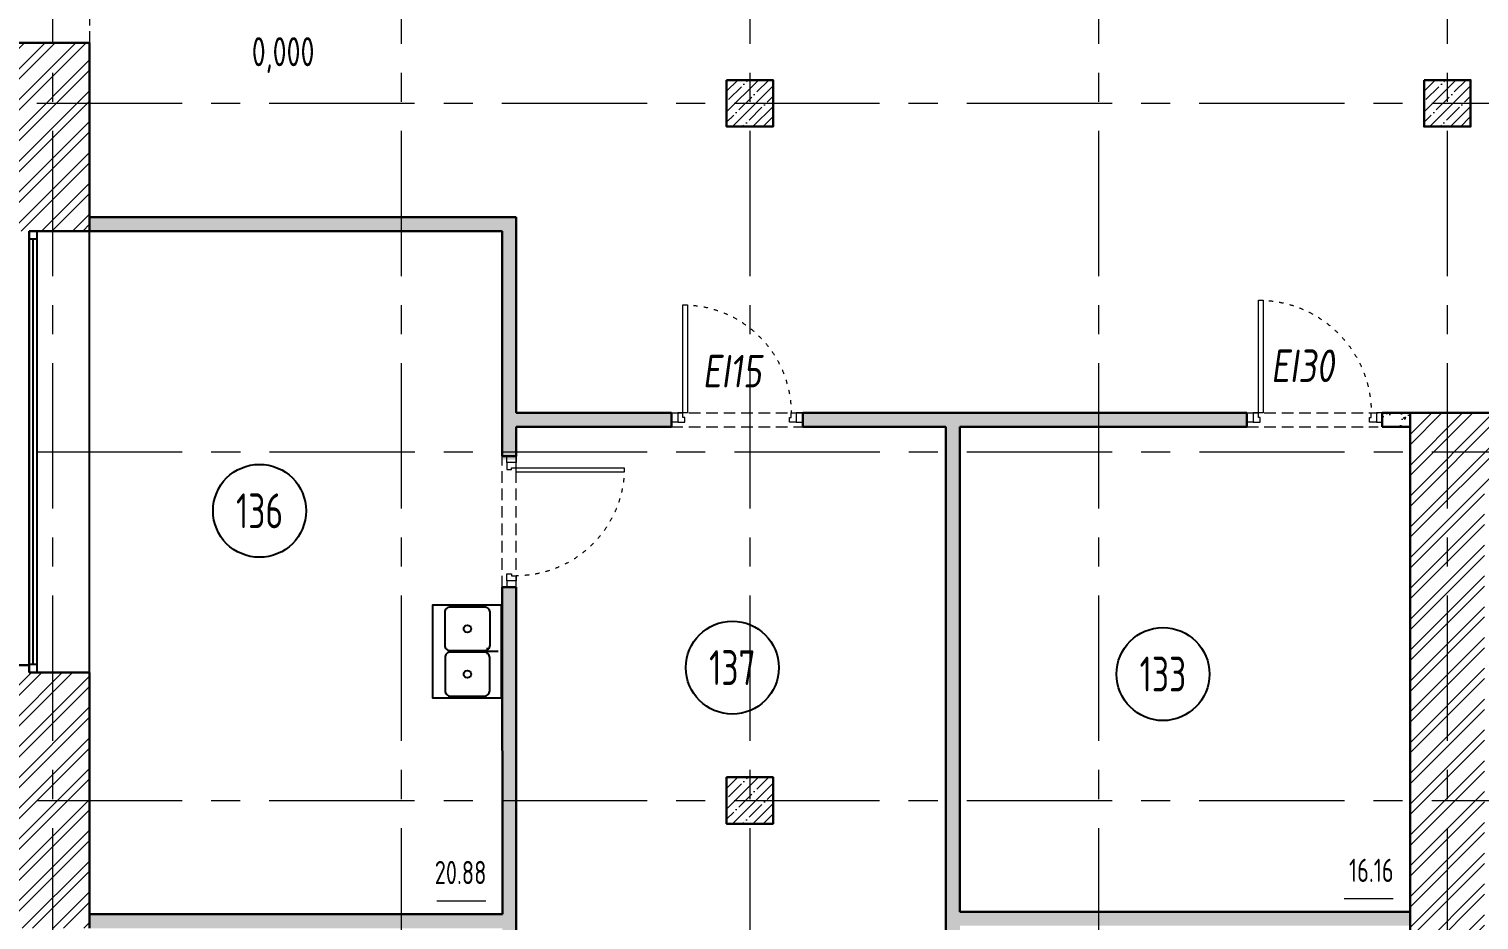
# Model space of a CAD drawing. Header units: millimetres. Extents: x -265044 to 366616, y 0 to 292181.
# Drawn here: x -212435 to -199961, y 87572 to 95240 of the extents above; entities that cross this region are included whole.
import ezdxf
from ezdxf import colors
from ezdxf.entities.mleader import LeaderData, LeaderLine
from ezdxf.enums import TextEntityAlignment as Align
from ezdxf.math import Vec2, Vec3

# ---------------------------------------------------------------- set-up
doc = ezdxf.new("R2010")
doc.units = ezdxf.units.MM
doc.header["$MEASUREMENT"] = 0
for name, pattern in [('ACAD_ISO03W100', [30, 12, -18]), ('ADSK_Штриховая_ш2 п1', [3, 2, -1]), ('CENTER', [2, 1.25, -0.25, 0.25, -0.25])]:
    doc.linetypes.add(name, pattern=pattern)
doc.layers.get('0').update_dxf_attribs({"color": 250, "lineweight": 9})
for name, color, linetype, lineweight in [('АР_Двери', 5, 'Continuous', 18), ('АР_Колонны', 5, 'Continuous', 30), ('АР_Колонны Штрих', 250, 'Continuous', 5), ('АР_Маркер экспликации', 239, 'Continuous', 13), ('АР_Номер помещения', 1, 'Continuous', 25), ('АР_Оси', 193, 'Continuous', 9), ('АР_Отметки', 250, 'Continuous', 15), ('АР_Перегородки газоблок', 165, 'Continuous', 30), ('АР_Перегородки газоблок_Штрих', 165, 'Continuous', 5), ('АР_Помещения_площадь', 19, 'Continuous', 9), ('АР_Сущ Несущая стена', 202, 'Continuous', 30), ('АР_тонкая линия', 250, 'Continuous', 0), ('АР_Штриховка кирпич', 250, 'Continuous', 9)]:
    doc.layers.add(name, color=color, linetype=linetype, lineweight=lineweight)
for name, color, linetype in [('АР_новое окно', 160, 'Continuous'), ('ТХ-Вода (ВК)', 170, 'Continuous'), ('ТХ_ВК_оборуд.ТХ', 250, 'Continuous')]:
    doc.layers.add(name, color=color, linetype=linetype)
doc.layers.add('АР_ПБ_Двери', color=7, linetype='Continuous', lineweight=15, true_color=0xdb0000)
doc.styles.add('ISOCPEUR', font='isocpeur.ttf', dxfattribs={"width": 0.7})
doc.styles.get("Standard").update_dxf_attribs({"font": 'isocpeur.ttf'})
doc.styles.add('Архитект', font='isocpeur.ttf', dxfattribs={"width": 0.8, "oblique": 8})
pattern_1 = [(50, (0, 0), (215.17805, -18.82564), [22.5, -247.5]), (355, (0, 0), (-41.6254, 225.65764), [18, -198]), (100.45144, (17.93, -1.57), (173.55265, 206.832), [19.12206, -210.34263]), (46.1842, (0, 60), (320.1724, -49.65578), [33.75, -371.25]), (96.63564, (26.68, 55.86), (280.3986, 292.2356), [28.6831, -315.51413]), (351.18416, (0, 60), (280.3986, 292.2356), [27, -297]), (21, (30, 45), (179.07212, -120.78567), [22.5, -247.5]), (326, (30, 45), (72.9946, 217.54501), [18, -198]), (71.45144, (44.92, 34.93), (252.06671, 96.75935), [19.12206, -210.34263]), (37.5, (0, 0), (3.647957, 99.868156), [0, -195.6, 0, -201, 0, -198.75]), (7.5, (0, 0), (78.92086, 118.323514), [0, -114.6, 0, -191.1, 0, -75.75]), (327.5, (-66.9, 0), (160.14673, -6.766462), [0, -75, 0, -234, 0, -310.5]), (317.5, (-96.9, 0), (174.95585, 30.031495), [0, -97.5, 0, -155.4, 0, -220.5])]
pattern_2 = [(45, (-1163480.52, 164822.8), (-132.58252, 132.58252), []), (45, (-1163392.13, 164822.8), (-132.58252, 132.58252), [])]

# ---------------------------------------------------------------- blocks, each defined once
blk = doc.blocks.new('*U1037')
at = {"color": 8}
blk.add_lwpolyline([(-100, 80), (-100, 1010), (-140, 1010), (-140, 80)], close=True, dxfattribs=at)
for points in [[(-1130, 0), (-1130, 80), (-1075, 80), (-1075, 0), (-1130, 0)], [(-1075, 80), (-1075, 0), (-1015, 0), (-1015, 40), (-1030, 40), (-1030, 80), (-1075, 80)], [(-55, 80), (-55, 0), (-115, 0), (-115, 40), (-100, 40), (-100, 80), (-55, 80)], [(0, 0), (0, 80), (-55, 80), (-55, 0), (0, 0)]]:
    blk.add_lwpolyline(points, dxfattribs=at)
at = {"color": 8, "linetype": 'ACAD_ISO03W100', "ltscale": 3}
blk.add_arc((-100, 80), 930, 90, 180, dxfattribs=at)
blk = doc.blocks.new('*U1040')
at = {"color": 8}
blk.add_lwpolyline([(-100, 80), (-100, 1050), (-140, 1050), (-140, 80)], close=True, dxfattribs=at)
for points in [[(-1170, 0), (-1170, 80), (-1115, 80), (-1115, 0), (-1170, 0)], [(-1115, 80), (-1115, 0), (-1055, 0), (-1055, 40), (-1070, 40), (-1070, 80), (-1115, 80)], [(-55, 80), (-55, 0), (-115, 0), (-115, 40), (-100, 40), (-100, 80), (-55, 80)], [(0, 0), (0, 80), (-55, 80), (-55, 0), (0, 0)]]:
    blk.add_lwpolyline(points, dxfattribs=at)
at = {"color": 8, "linetype": 'ACAD_ISO03W100', "ltscale": 3}
blk.add_arc((-100, 80), 970, 90, 180, dxfattribs=at)
blk = doc.blocks.new('*U161')
at = {"layer": 'АР_новое окно', "color": 8, "lineweight": 20}
for p, q in [((0, 3800), (-70, 3800)), ((0, 0), (-70, 0))]:
    blk.add_line(p, q, dxfattribs=at)
at = {"layer": 'АР_новое окно', "color": 8}
for p, q in [((-70, 3800), (-70, 0)), ((-70, 0), (-70, 3800)), ((0, 3800), (0, 0)), ((0, 3730), (-70, 3730)), ((-35, 3730), (-35, 70)), ((0, 70), (-70, 70))]:
    blk.add_line(p, q, dxfattribs=at)
blk = doc.blocks.new('*U68')
at = {"layer": 'АР_Номер помещения', "color": 8}
blk.add_circle((-13711, 2711), 400, dxfattribs=at)
at = {"layer": 'АР_Помещения_площадь', "color": 8}
blk.add_line((-11764, -648), (-12187, -648), dxfattribs=at)
at = {"color": 8, "style": 'ISOCPEUR', "width": 0.7, "flags": 1}
blk.add_attdef('КАТЕГОРИЯ', (-499, -2092), '', height=250, dxfattribs=at)
at = {"layer": 'АР_Номер помещения', "color": 8, "style": 'ISOCPEUR', "width": 0.7}
blk.add_attdef('НОМЕР_ПОМЕЩЕНИЯ', text='', height=300, dxfattribs=at).set_placement((-13711, 2711), align=Align.MIDDLE_CENTER)
at = {"layer": 'АР_Помещения_площадь', "color": 8, "lineweight": 30, "width": 0.7, "flags": 104}
blk.add_attdef('ИМЯ_ПОМЕЩЕНИЯ', text='', height=100, dxfattribs=at).set_placement((158, 1217), align=Align.MIDDLE_CENTER)
at = {"layer": 'АР_Помещения_площадь', "color": 8, "style": 'ISOCPEUR', "width": 0.7}
blk.add_attdef('ПЛОЩАДЬ_ПОМЕЩЕНИЯ', text='', height=200, dxfattribs=at).set_placement((-11760, -402), align=Align.MIDDLE_RIGHT)
blk = doc.blocks.new('*U69')
at = {"layer": 'АР_Номер помещения', "color": 8}
blk.add_circle((-16128, 3137), 400, dxfattribs=at)
at = {"layer": 'АР_Помещения_площадь', "color": 8}
blk.add_line((-15567, -841), (-15989, -841), dxfattribs=at)
at = {"color": 8, "style": 'ISOCPEUR', "width": 0.7, "flags": 1}
blk.add_attdef('КАТЕГОРИЯ', (-499, -2092), '', height=250, dxfattribs=at)
at = {"layer": 'АР_Номер помещения', "color": 8, "style": 'ISOCPEUR', "width": 0.7}
blk.add_attdef('НОМЕР_ПОМЕЩЕНИЯ', text='', height=300, dxfattribs=at).set_placement((-16128, 3137), align=Align.MIDDLE_CENTER)
at = {"layer": 'АР_Помещения_площадь', "color": 8, "lineweight": 30, "width": 0.7, "flags": 104}
blk.add_attdef('ИМЯ_ПОМЕЩЕНИЯ', text='', height=100, dxfattribs=at).set_placement((158, 1217), align=Align.MIDDLE_CENTER)
at = {"layer": 'АР_Помещения_площадь', "color": 8, "style": 'ISOCPEUR', "width": 0.7}
blk.add_attdef('ПЛОЩАДЬ_ПОМЕЩЕНИЯ', text='', height=200, dxfattribs=at).set_placement((-15562, -595), align=Align.MIDDLE_RIGHT)
blk = doc.blocks.new('*U71')
at = {"layer": 'АР_Номер помещения', "color": 8}
blk.add_circle((-20965, 2209), 400, dxfattribs=at)
at = {"layer": 'АР_Помещения_площадь', "color": 8}
blk.add_line((-18985, 274), (-19407, 274), dxfattribs=at)
at = {"color": 8, "style": 'ISOCPEUR', "width": 0.7, "flags": 1}
blk.add_attdef('КАТЕГОРИЯ', (-499, -2092), '', height=250, dxfattribs=at)
at = {"layer": 'АР_Номер помещения', "color": 8, "style": 'ISOCPEUR', "width": 0.7}
blk.add_attdef('НОМЕР_ПОМЕЩЕНИЯ', text='', height=300, dxfattribs=at).set_placement((-20965, 2209), align=Align.MIDDLE_CENTER)
at = {"layer": 'АР_Помещения_площадь', "color": 8, "lineweight": 30, "width": 0.7, "flags": 104}
blk.add_attdef('ИМЯ_ПОМЕЩЕНИЯ', text='', height=100, dxfattribs=at).set_placement((158, 1217), align=Align.MIDDLE_CENTER)
at = {"layer": 'АР_Помещения_площадь', "color": 8, "style": 'ISOCPEUR', "width": 0.7}
blk.add_attdef('ПЛОЩАДЬ_ПОМЕЩЕНИЯ', text='', height=200, dxfattribs=at).set_placement((-18980, 520), align=Align.MIDDLE_RIGHT)
blk = doc.blocks.new('_DotSmall')
at = {"color": 8, "linetype": 'ByBlock', "const_width": 0.5}
blk.add_lwpolyline([(-0.0625, 0, 1), (0.0625, 0, 1)], format="xyb", close=True, dxfattribs=at)
blk = doc.blocks.new('Мойка двухсекционная 800')
at = {"layer": 'ТХ-Вода (ВК)', "color": 8}
for p, q in [((129, 161), (928, 161)), ((528, 135), (528, 0)), ((552, 44), (498, 44))]:
    blk.add_line(p, q, dxfattribs=at)
blk.add_lwpolyline([(928, 171), (129, 171), (129, -429), (928, -429)], close=True, dxfattribs=at)
for points in [[(476, -321), (191, -321, -0.414214), (144, -274), (144, 15, -0.414214), (191, 63), (476, 63, -0.414214), (523, 15), (523, -274, -0.414214)], [(581, -321), (866, -321, 0.414214), (913, -274), (913, 15, 0.414214), (866, 63), (581, 63, 0.414214), (533, 15), (533, -274, 0.414214)]]:
    blk.add_lwpolyline(points, format="xyb", close=True, dxfattribs=at)
for centre in [(333, -129), (723, -129)]:
    blk.add_circle(centre, 31.9, dxfattribs=at)

msp = doc.modelspace()

# ---------------------------------------------------------------- hatches: boundary and pattern name
at = {"layer": 'АР_Колонны Штрих', "ltscale": 100}
h = msp.add_hatch(dxfattribs=at)
h.set_pattern_fill('ANSI35', color=8, scale=500)
h.set_pattern_definition([(45, (-1163486.01, 134672.16), (-88.388348, 88.388348), []), (45, (-1163397.63, 134672.16), (-88.388348, 88.388348), [156.25, -31.25, 0, -31.25])])
h.paths.add_polyline_path([(-206033.9, 94800.7), (-206433.9, 94800.7), (-206433.9, 94400.7), (-206033.9, 94400.7)])
h = msp.add_hatch(dxfattribs=at)
h.set_pattern_fill('ANSI35', color=8, scale=500)
h.set_pattern_definition([(45, (-1157486.01, 134672.16), (-88.388348, 88.388348), []), (45, (-1157397.63, 134672.16), (-88.388348, 88.388348), [156.25, -31.25, 0, -31.25])])
h.paths.add_polyline_path([(-200033.9, 94800.7), (-200433.9, 94800.7), (-200433.9, 94400.7), (-200033.9, 94400.7)])
h = msp.add_hatch(dxfattribs=at)
h.set_pattern_fill('ANSI35', color=8, scale=500)
h.set_pattern_definition([(45, (-1163486.01, 128672.16), (-88.388348, 88.388348), []), (45, (-1163397.63, 128672.16), (-88.388348, 88.388348), [156.25, -31.25, 0, -31.25])])
h.paths.add_polyline_path([(-206033.9, 88800.7), (-206433.9, 88800.7), (-206433.9, 88400.7), (-206033.9, 88400.7)])
at = {"layer": 'АР_Перегородки газоблок_Штрих', "ltscale": 100}
h = msp.add_hatch(dxfattribs=at)
h.set_pattern_fill('AR-CONC', color=8, scale=30)
h.set_pattern_definition(pattern_1)
h.paths.add_polyline_path([(-208243.8, 93620.7), (-211915, 93620.7), (-211915, 93500.7), (-208363.8, 93500.7), (-208363.8, 91534.9), (-208243.7, 91534.9), (-208243.7, 91815.7), (-206908.8, 91815.7), (-206908.8, 91935.7), (-208243.7, 91935.7)])
h = msp.add_hatch(dxfattribs=at)
h.set_pattern_fill('AR-CONC', color=8, scale=30)
h.set_pattern_definition(pattern_1)
h.paths.add_polyline_path([(-204426.4, 91815.7), (-201957.5, 91815.7), (-201957.5, 91935.7), (-205778.8, 91935.7), (-205778.8, 91815.7), (-204546.4, 91815.7), (-204546.4, 86840.6), (-204426.4, 86840.6), (-204426.4, 87522.7), (-200554.9, 87522.7), (-200554, 87523.6), (-200554, 87642.7), (-204426.4, 87642.7)])
h = msp.add_hatch(dxfattribs=at)
h.set_pattern_fill('AR-CONC', color=8, scale=30)
h.set_pattern_definition(pattern_1)
h.paths.add_polyline_path([(-200554, 91935.7), (-200792.5, 91935.7), (-200792.5, 91815.7), (-200554, 91815.7)])
h = msp.add_hatch(dxfattribs=at)
h.set_pattern_fill('AR-CONC', color=8, scale=30)
h.set_pattern_definition(pattern_1)
h.paths.add_polyline_path([(-208243.8, 90434.9), (-208363.8, 90434.9), (-208362.9, 87620.7), (-211914, 87620.7), (-211914, 87500.7), (-208364.4, 87500.7), (-208363.8, 86892), (-208243.8, 86892)])
at = {"layer": 'АР_Штриховка кирпич', "ltscale": 100}
h = msp.add_hatch(dxfattribs=at)
h.set_pattern_fill('ANSI32', color=8, scale=500)
h.set_pattern_definition(pattern_2)
h.paths.add_polyline_path([(-211914, 95120.7), (-212554, 95120.7), (-212554, 93500.7), (-211914, 93500.7)])
h = msp.add_hatch(dxfattribs=at)
h.set_pattern_fill('ANSI32', color=8, scale=500)
h.set_pattern_definition(pattern_2)
h.paths.add_polyline_path([(-198373.9, 91935.3), (-200554, 91935.7), (-200553.9, 82685.8), (-199913.9, 82685.6), (-199914, 91294.9), (-198373.9, 91296.1)])
h = msp.add_hatch(dxfattribs=at)
h.set_pattern_fill('ANSI32', color=8, scale=500)
h.set_pattern_definition(pattern_2)
h.paths.add_polyline_path([(-211914, 89700.7), (-212554, 89700.7), (-212554, 87500.7), (-211914, 87500.7)])

# ---------------------------------------------------------------- linework, layer by layer
at = {"layer": 'АР_Колонны', "color": 8, "ltscale": 100}
for points in [[(-206433.9, 94800.7), (-206033.9, 94800.7), (-206033.9, 94400.7), (-206433.9, 94400.7)], [(-200433.9, 94800.7), (-200033.9, 94800.7), (-200033.9, 94400.7), (-200433.9, 94400.7)], [(-206433.9, 88800.7), (-206033.9, 88800.7), (-206033.9, 88400.7), (-206433.9, 88400.7)]]:
    msp.add_lwpolyline(points, close=True, dxfattribs=at)
at = {"layer": 'АР_новое окно', "color": 8}
msp.add_line((-211914, 89700.7), (-211914, 93500.7), dxfattribs=at)
at = {"layer": 'АР_Оси', "color": 8, "linetype": 'CENTER', "ltscale": 1000}
for p, q in [((-212233.9, 134363.2), (-212233.9, 78630.8)), ((-209233.9, 134363.2), (-209233.9, 78630.8)), ((-206233.9, 134363.2), (-206233.9, 78630.8)), ((-203233.9, 134363.2), (-203233.8, 80207.5)), ((-200233.9, 134363.2), (-200233.9, 78630.8)), ((-224367.6, 94600.7), (-141189.2, 94600.7)), ((-224366.7, 91600.7), (-141188.3, 91600.7)), ((-224367.6, 88600.7), (-141189.2, 88600.7))]:
    msp.add_line(p, q, dxfattribs=at)
at = {"layer": 'АР_Перегородки газоблок', "color": 8, "ltscale": 100}
for points in [[(-211915, 93620.7), (-208243.8, 93620.7)], [(-208243.8, 93620.7), (-208243.7, 91935.7)], [(-208363.8, 93500.7), (-211915, 93500.7)], [(-208363.8, 91564.9), (-208363.8, 93500.7)], [(-208243.7, 91935.7), (-206908.8, 91935.7)], [(-206908.8, 91935.7), (-206908.8, 91815.7)], [(-205778.8, 91815.7), (-205778.8, 91935.7)], [(-205778.8, 91935.7), (-201957.5, 91935.7)], [(-201957.5, 91935.7), (-201957.5, 91815.7)], [(-200792.5, 91815.7), (-200792.5, 91935.7)], [(-200792.5, 91935.7), (-200554, 91935.7)], [(-206908.8, 91815.7), (-208243.7, 91815.7)], [(-208243.7, 91815.7), (-208243.7, 91564.9)], [(-204546.4, 91815.7), (-205778.8, 91815.7)], [(-204546.4, 86840.6), (-204546.4, 91815.7)], [(-201957.5, 91815.7), (-204426.4, 91815.7)], [(-204426.4, 91815.7), (-204426.4, 87642.7)], [(-200554, 91815.7), (-200792.5, 91815.7)], [(-208243.8, 91564.9), (-208363.8, 91564.9)], [(-208362.9, 87620.7), (-208363.8, 90434.9)], [(-208363.8, 90434.9), (-208243.8, 90434.9)], [(-208243.8, 90434.9), (-208243.8, 86892)], [(-211914, 87620.7), (-208362.9, 87620.7)], [(-204426.4, 87642.7), (-200554, 87642.7)]]:
    msp.add_lwpolyline(points, dxfattribs=at)
at = {"layer": 'АР_Сущ Несущая стена', "color": 8, "ltscale": 100}
for p, q in [((-212554, 95120.7), (-211914, 95120.7)), ((-211914, 93500.7), (-211914, 95120.7)), ((-212435.1, 93500.7), (-211914, 93500.7)), ((-212435.1, 93500.7), (-211914, 93500.7)), ((-212435.1, 93500.7), (-211914, 93500.7)), ((-212435.1, 93435.7), (-212435.1, 93500.7)), ((-200554, 91935.7), (-198373.9, 91935.7)), ((-200554, 82685.7), (-200554, 91935.7)), ((-212435.1, 89765.7), (-212554, 89765.7)), ((-212435.1, 89700.7), (-212435.1, 89765.7)), ((-212435.1, 89700.7), (-211914, 89700.7)), ((-212435.1, 89700.7), (-211914, 89700.7)), ((-211914, 87500.7), (-211914, 89700.7))]:
    msp.add_line(p, q, dxfattribs=at)
at = {"layer": 'АР_Сущ Несущая стена', "color": 8, "lineweight": 15, "ltscale": 100}
msp.add_line((-212435.1, 89700.7), (-212435.1, 93500.7), dxfattribs=at)
at = {"layer": 'АР_тонкая линия', "color": 8, "linetype": 'ADSK_Штриховая_ш2 п1', "ltscale": 50}
for p, q in [((-206908.8, 91935.7), (-205778.8, 91935.4)), ((-201957.7, 91935.7), (-200827.6, 91935.4)), ((-206908.8, 91815.7), (-205778.8, 91815.2)), ((-201957.6, 91815.7), (-200827.6, 91815.2)), ((-208363.7, 90434.6), (-208363.4, 91564.6)), ((-208244.2, 90434.6), (-208243.7, 91564.7))]:
    msp.add_line(p, q, dxfattribs=at)
msp.add_lwpolyline([(-211914, 96270.7), (-211914, 95120.7)], dxfattribs=at)

# ---------------------------------------------------------------- block references
at = {"layer": 'АР_Двери', "color": 8, "xscale": -1}
for name, p in [('*U1037', (-206908.8, 91855.7)), ('*U1040', (-201957.6, 91855.7))]:
    msp.add_blockref(name, p, dxfattribs=at)
at = {"layer": 'АР_Двери', "color": 8, "xscale": -1, "rotation": 270}
msp.add_blockref('*U1037', (-208323.7, 91564.7), dxfattribs=at)
at = {"layer": 'АР_Маркер экспликации', "color": 8}
ref = msp.add_blockref('*U68', (-196740.8, 88382.3), dxfattribs=at)
ref.add_attrib('НОМЕР_ПОМЕЩЕНИЯ', '136', dxfattribs={"layer": 'АР_Номер помещения', "color": 8, "height": 300, "style": 'ISOCPEUR', "width": 0.7}).set_placement((-210451.5, 91093.3), align=Align.MIDDLE_CENTER)
ref.add_attrib('ПЛОЩАДЬ_ПОМЕЩЕНИЯ', '20.88', dxfattribs={"layer": 'АР_Помещения_площадь', "color": 8, "height": 200, "style": 'ISOCPEUR', "width": 0.7}).set_placement((-208500.3, 87980.6), align=Align.MIDDLE_RIGHT)
ref = msp.add_blockref('*U69', (-190256, 86607.2), dxfattribs=at)
ref.add_attrib('НОМЕР_ПОМЕЩЕНИЯ', '137', dxfattribs={"layer": 'АР_Номер помещения', "color": 8, "height": 300, "style": 'ISOCPEUR', "width": 0.7}).set_placement((-206383.9, 89744.1), align=Align.MIDDLE_CENTER)
ref.add_attrib('ПЛОЩАДЬ_ПОМЕЩЕНИЯ', '26.63', dxfattribs={"layer": 'АР_Помещения_площадь', "color": 8, "height": 200, "style": 'ISOCPEUR', "width": 0.7}).set_placement((-205817.7, 86012.3), align=Align.MIDDLE_RIGHT)
ref = msp.add_blockref('*U71', (-181714.9, 87479.1), dxfattribs=at)
ref.add_attrib('НОМЕР_ПОМЕЩЕНИЯ', '133', dxfattribs={"layer": 'АР_Номер помещения', "color": 8, "height": 300, "style": 'ISOCPEUR', "width": 0.7}).set_placement((-202679.9, 89688.6), align=Align.MIDDLE_CENTER)
ref.add_attrib('ПЛОЩАДЬ_ПОМЕЩЕНИЯ', '16.16', dxfattribs={"layer": 'АР_Помещения_площадь', "color": 8, "height": 200, "style": 'ISOCPEUR', "width": 0.7}).set_placement((-200694.9, 87999.2), align=Align.MIDDLE_RIGHT)
at = {"layer": 'АР_новое окно', "color": 8, "xscale": -1, "rotation": 180}
msp.add_blockref('*U161', (-212365.1, 93500.7), dxfattribs=at)
at = {"layer": 'ТХ_ВК_оборуд.ТХ', "color": 8, "rotation": 270}
msp.add_blockref('Мойка двухсекционная 800', (-208534.7, 90411), dxfattribs=at)

# ---------------------------------------------------------------- texts
at = {"layer": 'АР_ПБ_Двери', "color": 8, "lineweight": 35, "style": 'Архитект', "oblique": 8, "width": 0.8}
for s, p in [('EI15', (-206639.9, 92155.7)), ('EI30', (-201750.4, 92201.7))]:
    msp.add_text(s, height=280, dxfattribs=at).set_placement(p)

# ---------------------------------------------------------------- leaders
at = {"layer": 'АР_Отметки', "color": 8}
ml = msp.add_multileader_mtext('Standard', dxfattribs=at)
ml.set_content('%%P0,000', color=8, style='ISOCPEUR')
ml.set_leader_properties(color=8, linetype='Continuous', lineweight=-1)
ml.set_arrow_properties(name='DOTSMALL')
ml.build(insert=Vec2(0, 0))
ml.multileader.update_dxf_attribs({"has_text_frame": 1, "text_left_attachment_type": 4, "text_right_attachment_type": 4, "dogleg_length": 100, "arrow_head_size": 180})
ctx = ml.context
ctx.base_point, ctx.char_height, ctx.arrow_head_size, ctx.landing_gap_size, ctx.plane_origin = Vec3(-202684.2, 121780.9, -0.2), 250, 180, 50, Vec3(-205755.3, 120191.3, -0.2)
ctx.left_attachment, ctx.right_attachment = 4, 4
notes = []
notes.append((ctx, [(0, (0, 0, 0), (0, 0), (1, 0), 1, [])]))
ctx.mtext.insert, ctx.mtext.width, ctx.mtext.line_spacing_style, ctx.mtext.flow_direction = Vec3(-202634.2, 122114.2, -0.2), 852.697, 2, 5
ml = msp.add_multileader_mtext('Standard', dxfattribs=at)
ml.set_content('%%P0,000', color=8, style='ISOCPEUR')
ml.set_leader_properties(color=8, linetype='Continuous', lineweight=-1)
ml.set_arrow_properties(name='DOTSMALL')
ml.build(insert=Vec2(0, 0))
ml.multileader.update_dxf_attribs({"has_text_frame": 1, "text_left_attachment_type": 4, "text_right_attachment_type": 4, "dogleg_length": 100, "arrow_head_size": 180})
ctx = ml.context
ctx.base_point, ctx.char_height, ctx.arrow_head_size, ctx.landing_gap_size, ctx.plane_origin = Vec3(-210956.5, 105207.4), 250, 180, 50, Vec3(-213117.7, 104258.7)
ctx.left_attachment, ctx.right_attachment = 4, 4
notes.append((ctx, [(0, (0, 0, 0), (0, 0), (1, 0), 1, [])]))
ctx.mtext.insert, ctx.mtext.width, ctx.mtext.line_spacing_style, ctx.mtext.flow_direction = Vec3(-210906.5, 105540.8), 852.697, 2, 5
ml = msp.add_multileader_mtext('Standard', dxfattribs=at)
ml.set_content('%%P0,000', color=8, style='ISOCPEUR')
ml.set_leader_properties(color=8, linetype='Continuous', lineweight=-1)
ml.set_arrow_properties(name='DOTSMALL')
ml.build(insert=Vec2(0, 0))
ml.multileader.update_dxf_attribs({"has_text_frame": 1, "text_left_attachment_type": 4, "text_right_attachment_type": 4, "dogleg_length": 100, "arrow_head_size": 180})
ctx = ml.context
ctx.base_point, ctx.char_height, ctx.arrow_head_size, ctx.landing_gap_size, ctx.plane_origin = Vec3(-214349.8, 102516.7), 250, 180, 50, Vec3(-217420.9, 100927.1)
ctx.left_attachment, ctx.right_attachment = 4, 4
notes.append((ctx, [(0, (0, 0, 0), (0, 0), (1, 0), 1, [])]))
ctx.mtext.insert, ctx.mtext.width, ctx.mtext.line_spacing_style, ctx.mtext.flow_direction = Vec3(-214299.8, 102850), 852.697, 2, 5
ml = msp.add_multileader_mtext('Standard', dxfattribs=at)
ml.set_content('-2,500', color=8, style='ISOCPEUR')
ml.set_leader_properties(color=8, linetype='Continuous', lineweight=-1)
ml.set_arrow_properties(name='DOTSMALL')
ml.build(insert=Vec2(0, 0))
ml.multileader.update_dxf_attribs({"has_text_frame": 1, "text_left_attachment_type": 4, "text_right_attachment_type": 4, "dogleg_length": 100, "arrow_head_size": 180})
ctx = ml.context
ctx.base_point, ctx.char_height, ctx.arrow_head_size, ctx.landing_gap_size, ctx.plane_origin = Vec3(-213774.6, 100681.9), 250, 180, 50, Vec3(-215935.9, 100090.7)
ctx.left_attachment, ctx.right_attachment = 4, 4
notes.append((ctx, [(0, (0, 0, 0), (0, 0), (1, 0), 1, [])]))
ctx.mtext.insert, ctx.mtext.width, ctx.mtext.line_spacing_style, ctx.mtext.flow_direction = Vec3(-213724.6, 101015.2), 852.697, 2, 5
ml = msp.add_multileader_mtext('Standard', dxfattribs=at)
ml.set_content('-0,880', color=8, style='ISOCPEUR')
ml.set_leader_properties(color=8, linetype='Continuous', lineweight=-1)
ml.set_arrow_properties(name='DOTSMALL')
ml.build(insert=Vec2(0, 0))
ml.multileader.update_dxf_attribs({"has_text_frame": 1, "text_left_attachment_type": 4, "text_right_attachment_type": 4, "dogleg_length": 100, "arrow_head_size": 180})
ctx = ml.context
ctx.base_point, ctx.char_height, ctx.arrow_head_size, ctx.landing_gap_size, ctx.plane_origin = Vec3(-213834.7, 97124.7, 0), 250, 180, 50, Vec3(-216149.9, 96698.7, 0)
ctx.left_attachment, ctx.right_attachment = 4, 4
notes.append((ctx, [(0, (0, 0, 0), (0, 0), (1, 0), 1, [])]))
ctx.mtext.insert, ctx.mtext.width, ctx.mtext.line_spacing_style, ctx.mtext.flow_direction = Vec3(-213784.7, 97458, 0), 525.177, 2, 5
ml = msp.add_multileader_mtext('Standard', dxfattribs=at)
ml.set_content('%%P0,000', color=8, style='ISOCPEUR')
ml.set_leader_properties(color=8, linetype='Continuous', lineweight=-1)
ml.set_arrow_properties(name='DOTSMALL')
ml.build(insert=Vec2(0, 0))
ml.multileader.update_dxf_attribs({"has_text_frame": 1, "text_left_attachment_type": 4, "text_right_attachment_type": 4, "dogleg_length": 100, "arrow_head_size": 180})
ctx = ml.context
ctx.base_point, ctx.char_height, ctx.arrow_head_size, ctx.landing_gap_size, ctx.plane_origin = Vec3(-213792, 95209.1, 0), 250, 180, 50, Vec3(-216863.1, 93619.6, 0)
ctx.left_attachment, ctx.right_attachment = 4, 4
notes.append((ctx, [(0, (0, 0, 0), (0, 0), (1, 0), 1, [])]))
ctx.mtext.insert, ctx.mtext.width, ctx.mtext.line_spacing_style, ctx.mtext.flow_direction = Vec3(-213742, 95542.4, 0), 852.697, 2, 5
ml = msp.add_multileader_mtext('Standard', dxfattribs=at)
ml.set_content('0,000', color=8, style='ISOCPEUR')
ml.set_leader_properties(color=8, linetype='Continuous', lineweight=-1)
ml.set_arrow_properties(name='DOTSMALL')
ml.build(insert=Vec2(0, 0))
ml.multileader.update_dxf_attribs({"has_text_frame": 1, "text_left_attachment_type": 4, "text_right_attachment_type": 4, "dogleg_length": 100, "arrow_head_size": 180})
ctx = ml.context
ctx.base_point, ctx.char_height, ctx.arrow_head_size, ctx.landing_gap_size, ctx.plane_origin = Vec3(-210568.6, 94836.5, 0), 250, 180, 50, Vec3(-212729.8, 94245.2, 0)
ctx.left_attachment, ctx.right_attachment = 4, 4
notes.append((ctx, [(0, (0, 0, 0), (0, 0), (1, 0), 1, [])]))
ctx.mtext.insert, ctx.mtext.width, ctx.mtext.line_spacing_style, ctx.mtext.flow_direction = Vec3(-210518.6, 95169.8, 0), 852.697, 2, 5
ml = msp.add_multileader_mtext('Standard', dxfattribs=at)
ml.set_content('-2,550', color=8, style='ISOCPEUR')
ml.set_leader_properties(color=8, linetype='Continuous', lineweight=-1)
ml.set_arrow_properties(name='DOTSMALL')
ml.build(insert=Vec2(0, 0))
ml.multileader.update_dxf_attribs({"has_text_frame": 1, "text_left_attachment_type": 4, "text_right_attachment_type": 4, "dogleg_length": 100, "arrow_head_size": 180})
ctx = ml.context
ctx.base_point, ctx.char_height, ctx.arrow_head_size, ctx.landing_gap_size, ctx.plane_origin = Vec3(-213699, 88510.6), 250, 180, 50, Vec3(-212757.4, 87157)
ctx.left_attachment, ctx.right_attachment = 4, 4
notes.append((ctx, [(0, (0, 0, 0), (0, 0), (1, 0), 1, [])]))
ctx.mtext.insert, ctx.mtext.width, ctx.mtext.defined_height, ctx.mtext.line_spacing_style, ctx.mtext.flow_direction = Vec3(-213649, 88844), 599.198, 407.5, 2, 5
for ctx, leaders in notes:
    for number, flags, end, landing, length, lines in leaders:
        leader = LeaderData()
        leader.index, (leader.has_last_leader_line, leader.has_dogleg_vector, leader.attachment_direction) = number, flags
        leader.last_leader_point, leader.dogleg_vector, leader.dogleg_length = Vec3(end), Vec3(landing), length
        for number, points, colour, breaks in lines:
            line = LeaderLine()
            line.index, line.vertices, line.color, line.breaks = number, Vec3.list(points), colors.encode_raw_color(colour), breaks
            leader.lines.append(line)
        ctx.leaders.append(leader)

doc.saveas('drawing.dxf')
